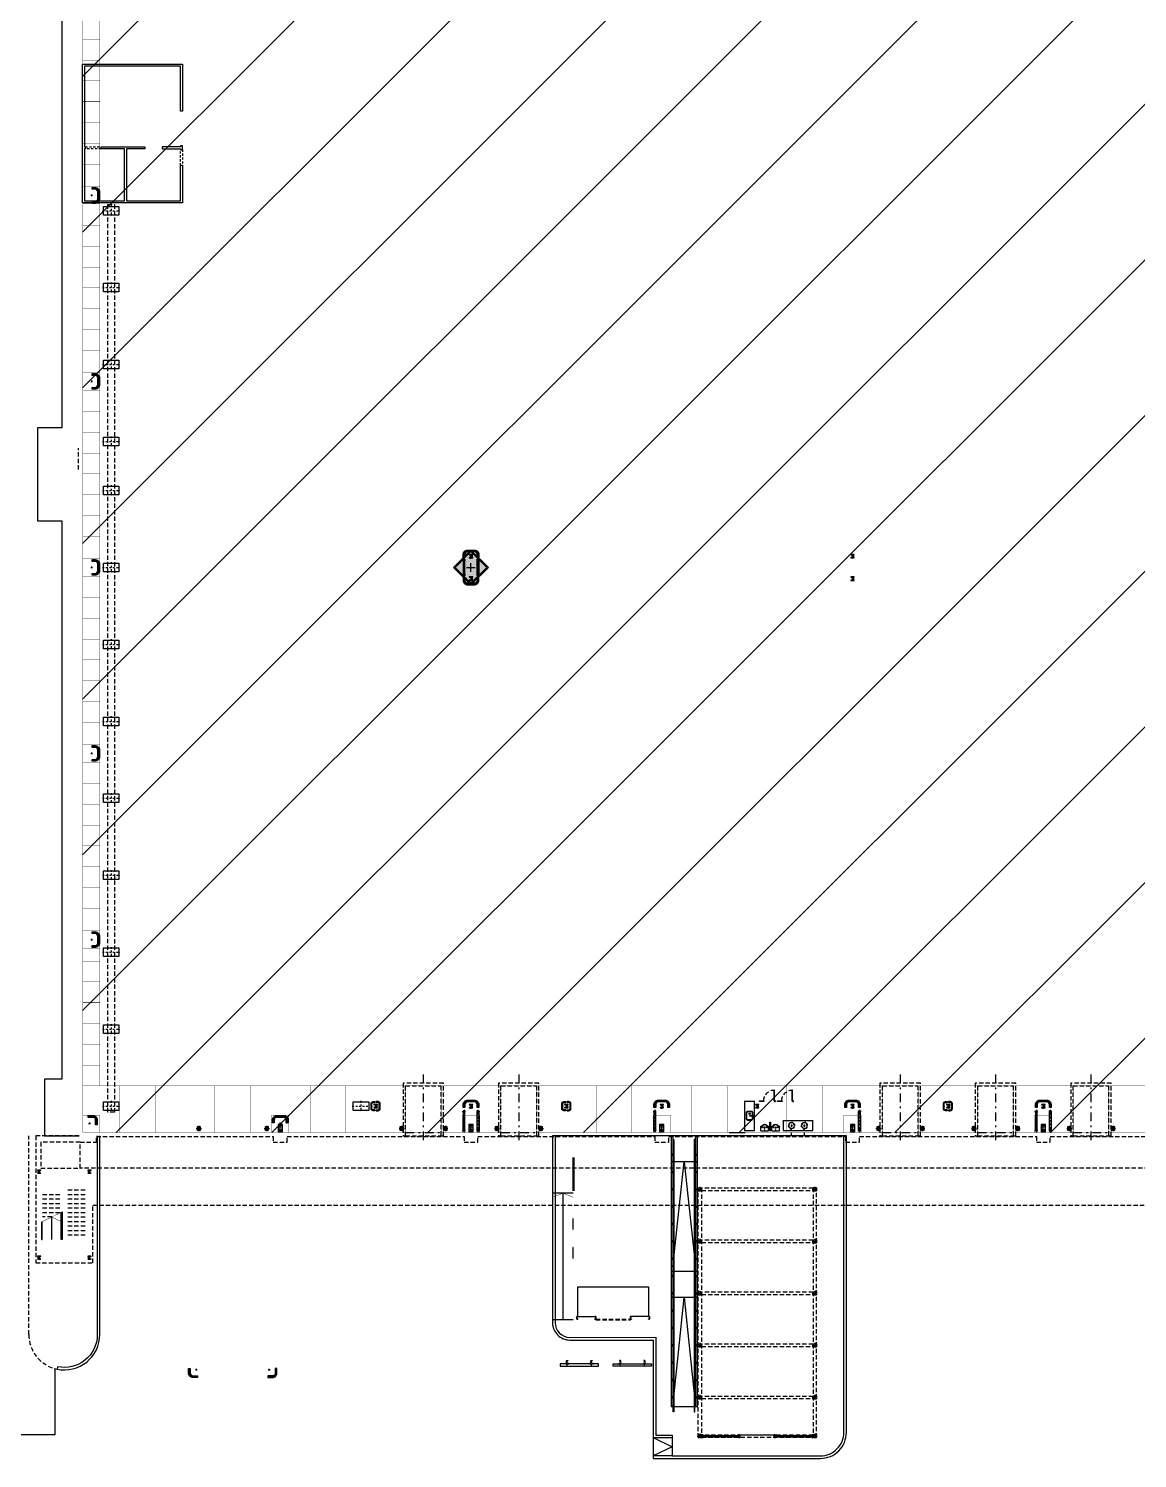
# Model space of a CAD drawing. Header units: millimetres. Extents: x 64 to 660, y 33 to 427.
# Drawn here: x 190 to 253.9, y 263.4 to 345.9 of the extents above; entities that cross this region are included whole.
import ezdxf

# ---------------------------------------------------------------- set-up
doc = ezdxf.new("R2010")
doc.units = ezdxf.units.MM
for name, pattern in [('CONTIN', [0]), ('DASHDOT', [1, 0.5, -0.25, 0, -0.25]), ('HIDDEN', [0.375, 0.25, -0.125])]:
    doc.linetypes.add(name, pattern=pattern)
for name, color, linetype in [('0 ESTRUCTURA', 3, 'Continuous'), ('A-CARP-01', 252, 'Continuous'), ('A-CARP-BARANDA', 7, 'Continuous'), ('A-CARP-DEFENSAS', 37, 'Continuous'), ('A-CARP-SANIT', 252, 'Continuous'), ('A-CHAPA-HT', 252, 'Continuous'), ('A-CHAPA-PROY', 251, 'HIDDEN'), ('A-EQUIP-SANIT', 251, 'Continuous'), ('A-ESCALERA-DET', 252, 'Continuous'), ('A-ESCALERA-PROY-252', 252, 'HIDDEN'), ('A-ESTR-DOCK', 7, 'Continuous'), ('A-ESTR-MET', 7, 'Continuous'), ('A-ESTR-MET-CORREAS', 7, 'Continuous'), ('A-ESTR-MET-PROY-01', 251, 'HIDDEN'), ('A-ESTR-MET-VISTA-01', 251, 'Continuous'), ('A-MURO-TOTAL-03', 7, 'Continuous'), ('A-PAV-JUNTA-CONTRACCION-01', 7, 'Continuous'), ('A-PAV-JUNTA-CONTRACCION-02', 251, 'CONTIN'), ('A-PAV-JUNTA-DILATACION', 251, 'Continuous'), ('A-PAV-JUNTA-EXPANSION', 251, 'Continuous'), ('A-PISO-EXT', 7, 'Continuous'), ('A-PROY-01', 251, 'HIDDEN'), ('A-PROY-02', 252, 'HIDDEN'), ('A-VISTA-01', 251, 'Continuous'), ('Contorno', 7, 'Continuous'), ('G-OBRAS-FUTURAS', 253, 'HIDDEN')]:
    doc.layers.add(name, color=color, linetype=linetype)
doc.layers.add('H-1', color=7, linetype='Continuous', lineweight=18, true_color=0xffffff)

# ---------------------------------------------------------------- blocks, each defined once
blk = doc.blocks.new('*U13')
at = {"true_color": 0xf3e03b}
h = blk.add_hatch(color=53, dxfattribs=at)
h.dxf.hatch_style = 1
edge = h.paths.add_edge_path()
edge.add_line((-0.35, -0.025), (-0.35, -0.2))
edge.add_arc((-0.2, -0.2), 0.15, 180, 270)
edge.add_line((-0.2, -0.35), (0.2, -0.35))
edge.add_arc((0.2, -0.2), 0.15, 270, 360)
edge.add_line((0.35, -0.2), (0.35, -0.025))
edge.add_line((0.35, -0.025), (0.45, -0.025))
edge.add_line((0.45, -0.025), (0.45, -0.2))
edge.add_arc((0.2, -0.2), 0.25, -90, 0, ccw=False)
edge.add_line((0.2, -0.45), (-0.2, -0.45))
edge.add_arc((-0.2, -0.2), 0.25, 180, 270, ccw=False)
edge.add_line((-0.45, -0.2), (-0.45, -0.025))
edge.add_line((-0.45, -0.025), (-0.35, -0.025))
at = {"color": 253, "linetype": 'DASHDOT', "ltscale": 0.2}
for p, q in [((0.05, 0), (-0.05, 0)), ((0, 0.05), (0, -0.05))]:
    blk.add_line(p, q, dxfattribs=at)
blk.add_lwpolyline([(-0.4, 0), (-0.4, -0.2, 0.414214), (-0.2, -0.4), (0.2, -0.4, 0.414214), (0.4, -0.2), (0.4, 0)], format="xyb", dxfattribs=at)
blk.add_lwpolyline([(-0.35, -0.025), (-0.35, -0.2, 0.414214), (-0.2, -0.35), (0.2, -0.35, 0.414214), (0.35, -0.2), (0.35, -0.025), (0.45, -0.025), (0.45, -0.2, -0.414214), (0.2, -0.45), (-0.2, -0.45, -0.414214), (-0.45, -0.2), (-0.45, -0.025)], format="xyb", close=True)
at = {"color": 251, "linetype": 'HIDDEN', "ltscale": 0.1}
for centre in [(-0.4, -0.1), (0, -0.4), (0.4, -0.1)]:
    blk.add_circle(centre, 0.05, dxfattribs=at)
blk = doc.blocks.new('*U47')
at = {"true_color": 0xf3e03b}
h = blk.add_hatch(color=53, dxfattribs=at)
h.dxf.hatch_style = 1
edge = h.paths.add_edge_path()
edge.add_line((0.35, -0.075), (0.35, 0.2))
edge.add_arc((0.2, 0.2), 0.15, 0, 90)
edge.add_line((0.2, 0.35), (-0.075, 0.35))
edge.add_line((-0.075, 0.35), (-0.075, 0.45))
edge.add_line((-0.075, 0.45), (0.2, 0.45))
edge.add_arc((0.2, 0.2), 0.25, 0, 90, ccw=False)
edge.add_line((0.45, 0.2), (0.45, -0.075))
edge.add_line((0.45, -0.075), (0.35, -0.075))
at = {"color": 253, "linetype": 'DASHDOT', "ltscale": 0.2}
for p, q in [((-0.05, 0), (0.05, 0)), ((0, 0.05), (0, -0.05))]:
    blk.add_line(p, q, dxfattribs=at)
blk.add_lwpolyline([(0.4, -0.1), (0.4, 0.2, 0.414214), (0.2, 0.4), (-0.1, 0.4)], format="xyb", dxfattribs=at)
blk.add_lwpolyline([(0.35, -0.075), (0.35, -0.075), (0.35, -0.075), (0.35, 0.2, 0.414214), (0.2, 0.35), (-0.075, 0.35), (-0.075, 0.45), (0.2, 0.45, -0.414214), (0.45, 0.2), (0.45, -0.075), (0.45, -0.075), (0.45, -0.075)], format="xyb", close=True)
at = {"color": 251, "linetype": 'HIDDEN', "ltscale": 0.1}
for centre in [(0, 0.4), (0.4, 0)]:
    blk.add_circle(centre, 0.05, dxfattribs=at)
blk = doc.blocks.new('*U45')
at = {"true_color": 0xf3e03b}
h = blk.add_hatch(color=53, dxfattribs=at)
h.dxf.hatch_style = 1
edge = h.paths.add_edge_path()
edge.add_line((0.35, 0.025), (0.35, 0.2))
edge.add_arc((0.2, 0.2), 0.15, 360, 450)
edge.add_line((0.2, 0.35), (-0.2, 0.35))
edge.add_arc((-0.2, 0.2), 0.15, 90, 180)
edge.add_line((-0.35, 0.2), (-0.35, 0.025))
edge.add_line((-0.35, 0.025), (-0.45, 0.025))
edge.add_line((-0.45, 0.025), (-0.45, 0.2))
edge.add_arc((-0.2, 0.2), 0.25, 90, 180, ccw=False)
edge.add_line((-0.2, 0.45), (0.2, 0.45))
edge.add_arc((0.2, 0.2), 0.25, 0, 90, ccw=False)
edge.add_line((0.45, 0.2), (0.45, 0.025))
edge.add_line((0.45, 0.025), (0.35, 0.025))
at = {"color": 253, "linetype": 'DASHDOT', "ltscale": 0.2}
for p, q in [((-0.05, 0), (0.05, 0)), ((0, -0.05), (0, 0.05))]:
    blk.add_line(p, q, dxfattribs=at)
blk.add_lwpolyline([(0.35, 0.025), (0.35, 0.2, 0.414214), (0.2, 0.35), (-0.2, 0.35, 0.414214), (-0.35, 0.2), (-0.35, 0.025), (-0.45, 0.025), (-0.45, 0.2, -0.414214), (-0.2, 0.45), (0.2, 0.45, -0.414214), (0.45, 0.2), (0.45, 0.025)], format="xyb", close=True)
blk.add_lwpolyline([(0.4, 0), (0.4, 0.2, 0.414214), (0.2, 0.4), (-0.2, 0.4, 0.414214), (-0.4, 0.2), (-0.4, 0)], format="xyb", dxfattribs=at)
at = {"color": 251, "linetype": 'HIDDEN', "ltscale": 0.1}
for centre in [(-0.4, 0.1), (0, 0.4), (0.4, 0.1)]:
    blk.add_circle(centre, 0.05, dxfattribs=at)
blk = doc.blocks.new('DOCK-T1-204x290-01-PL')
at = {"color": 253, "linetype": 'DASHDOT'}
for p, q in [((0, -1.02), (0, 1.02)), ((-3.35, 0), (0.5, 0))]:
    blk.add_line(p, q, dxfattribs=at)
at = {"color": 37, "linetype": 'ByBlock'}
blk.add_line((0.2, -1.02), (0.2, 1.02), dxfattribs=at)
at = {"color": 0, "linetype": 'ByBlock'}
blk.add_lwpolyline([(0.2, 1.17), (-2.85, 1.17), (-2.85, -1.17), (0.2, -1.17), (0.2, -1.02), (-2.7, -1.02), (-2.7, 1.02), (0.2, 1.02)], close=True, dxfattribs=at)
blk = doc.blocks.new('IPB200')
at = {"color": 254, "linetype": 'HIDDEN', "ltscale": 0.2}
for p, q in [((-0.090909, 0), (0.090909, 0)), ((0, -0.090909), (0, 0.090909))]:
    blk.add_line(p, q, dxfattribs=at)
at = {"color": 0}
blk.add_lwpolyline([(0.004091, 0.060909), (0.004091, -0.060909, 0.414214), (0.020455, -0.077273), (0.090909, -0.077273), (0.090909, -0.090909), (-0.090909, -0.090909), (-0.090909, -0.077273), (-0.020455, -0.077273, 0.414214), (-0.004091, -0.060909), (-0.004091, 0.060909, 0.414214), (-0.020455, 0.077273), (-0.090909, 0.077273), (-0.090909, 0.090909), (0.090909, 0.090909), (0.090909, 0.077273), (0.020455, 0.077273, 0.414214)], format="xyb", close=True, dxfattribs=at)
blk = doc.blocks.new('ESCALERA-ESCAPE-01-02A-PL')
at = {"layer": 'A-CARP-BARANDA'}
for points in [[(-2.412857, -0.125), (-4.01, -0.125), (-4.01, -0.175), (-2.437619, -0.175)], [(-3.007143, -1.325), (-4.01, -1.325), (-4.01, -1.275), (-2.982381, -1.275)]]:
    blk.add_lwpolyline(points, dxfattribs=at)
at = {"layer": 'A-ESCALERA-DET', "const_width": 0.025}
for points in [[(-4.01, -0.725), (-3.75, -0.725)], [(-3.019524, -1.35), (-2.400476, -0.1)], [(-2.97, -0.2), (-2.71, -0.725), (-2.97, -1.25)]]:
    blk.add_lwpolyline(points, dxfattribs=at)
at = {"layer": 'A-ESCALERA-DET'}
blk.add_lwpolyline([(-4.01, -0.725), (-2.71, -0.725)], dxfattribs=at)
at = {"layer": 'A-ESCALERA-PROY-252'}
for p, q in [((-3.75, 0.2), (-3.75, 1.25)), ((-3.49, 0.2), (-3.49, 1.25)), ((-3.23, 0.2), (-3.23, 1.25)), ((-2.97, 0.2), (-2.97, 1.25)), ((-2.71, 0.2), (-2.71, 1.25)), ((-2.45, 0.2), (-2.45, 1.25)), ((-2.19, 0.2), (-2.19, 1.25)), ((-1.93, 0.2), (-1.93, 1.25)), ((-1.67, 0.2), (-1.67, 1.25)), ((-1.41, 0.2), (-1.41, 1.25)), ((-1.15, 0.2), (-1.15, 1.25)), ((-2.71, -0.725), (-2.71, -1.25)), ((-2.45, -1.25), (-2.45, -0.2)), ((-2.19, -1.25), (-2.19, -0.2)), ((-1.93, -1.25), (-1.93, -0.2)), ((-1.67, -1.25), (-1.67, -0.2)), ((-1.41, -1.25), (-1.41, -0.2))]:
    blk.add_line(p, q, dxfattribs=at)
at = {"layer": 'A-ESTR-MET', "rotation": 90}
for p in [(-5.06, 1.45), (-0.1, 1.45), (-5.06, -1.45), (-0.1, -1.45)]:
    blk.add_blockref('IPB200', p, dxfattribs=at)
blk = doc.blocks.new('A$C14BE26EF')
at = {"layer": '0 ESTRUCTURA', "color": 2}
for p, q in [((-175, 3.2), (175, 3.2)), ((-175, -3.2), (175, -3.2))]:
    blk.add_line(p, q, dxfattribs=at)
for points in [[(-205.2625, 125), (-205.2625, 125), (-205.2625, -125), (204.7375, -125), (204.7375, 125)], [(-187.7, -100), (-175, -100), (-175, 100), (-187.7, 100)], [(175, -100), (187.7, -100), (187.7, 100), (175, 100)]]:
    blk.add_lwpolyline(points, close=True, dxfattribs=at)
for centre in [(-75, 75), (75, 75), (-75, -75), (75, -75)]:
    blk.add_circle(centre, 16, dxfattribs=at)
blk = doc.blocks.new('MU-Mingitorio02-p')
for p, q in [((-0.225, 0), (0.225, 0)), ((-0.225, 0), (-0.225, -0.231031)), ((0.225, 0), (0.225, -0.231031)), ((-0.205224, -0.231031), (-0.225, -0.231031)), ((0.225, -0.231031), (0.205224, -0.231031))]:
    blk.add_line(p, q)
for centre, radius in [((-0.019313, -0.202847), 0.003249), ((-0.016105, -0.185791), 0.003249), ((0, -0.054976), 0.015), ((-0.007978, -0.21599), 0.003249), ((-0.000769, -0.177665), 0.003249), ((0, -0.19765), 0.003249), ((0.009364, -0.215323), 0.003249), ((0.015146, -0.184589), 0.003249), ((0.019655, -0.201348), 0.003249)]:
    blk.add_circle(centre, radius)
for centre, radius, start, end in [((-0.175256, -0.225977), 0.05, 185.800457, 242.304283), ((-0.159734, -0.243412), 0.047145, 125.639424, 214.697432), ((-0.162373, -0.201435), 0.077718, 242.304283, 263.68067), ((0, -0.555208), 0.397018, 63.881121, 118.133408), ((-0.352191, -0.375769), 0.254007, 16.680246, 44.676447), ((-0.174942, -0.329919), 0.051395, 24.937053, 85.520307), ((-0.014143, -0.25518), 0.125924, 204.925736, 276.448774), ((-0.014547, -0.255704), 0.105457, 206.562443, 277.928608), ((0.014547, -0.255704), 0.105457, 262.071392, 333.437557), ((0.014143, -0.25518), 0.125924, 263.551226, 335.074264), ((0.352191, -0.375769), 0.254007, 135.323553, 163.319754), ((0.174942, -0.329919), 0.051395, 94.479693, 155.062947), ((0.162373, -0.201435), 0.077718, 276.31933, 297.695717), ((0.159734, -0.243412), 0.047145, 325.302568, 71.387137), ((0.175256, -0.225977), 0.05, 297.695717, 354.199543)]:
    blk.add_arc(centre, radius, start, end)
blk = doc.blocks.new('*U74')
at = {"color": 252, "linetype": 'ByBlock'}
for p, q in [((0.063682, 0.033302), (0.048654, 0.033302)), ((0.050427, 0.000885), (0.050427, 0.031498)), ((0.050427, 0.000885), (0.052427, 0.000885)), ((0.052427, 0.000885), (0.052427, 0.02861)), ((0.056168, 0.025787), (0.056168, 0.040816)), ((0.088584, 0.039042), (0.057972, 0.039042)), ((0.088584, 0.037042), (0.060859, 0.037042)), ((0.088584, 0.039042), (0.088584, 0.037042))]:
    blk.add_line(p, q, dxfattribs=at)
for points in [[(0.05, 0), (0, 0), (0, 0.03), (0.05, 0.03)], [(0.07447, 0.636431), (0.08947, 0.636431), (0.08947, 0.03947), (0.05947, 0.03947), (0.05947, 0.651431), (0.07447, 0.651431)]]:
    blk.add_lwpolyline(points, close=True)
blk.add_lwpolyline([(0.659298, 0), (0.92, 0), (0.92, 0.03), (0.674298, 0.03), (0.674298, 0.015), (0.659298, 0.015), (0.659298, 0)])
blk.add_circle((0.056168, 0.033302), 0.006, dxfattribs=at)
at = {"color": 252, "linetype": 'HIDDEN'}
blk.add_arc((0.052504, 0.030026), 0.621793, 359.997601, 87.975574, dxfattribs=at)
blk = doc.blocks.new('DEFENSA-03-PUNTUAL-PL')
blk.add_hatch(color=253).paths.add_polyline_path([(0.1, 0.1), (0.1, -0.1), (-0.1, -0.1), (-0.1, 0.1)])
at = {"true_color": 0xf3e03b}
h = blk.add_hatch(color=53, dxfattribs=at)
h.dxf.hatch_style = 1
edge = h.paths.add_edge_path()
edge.add_arc((0, 0), 0.05, 0, 360)
at = {"linetype": 'HIDDEN', "ltscale": 0.2}
for p, q in [((-0.15, 0), (0.15, 0)), ((0, -0.15), (0, 0.15))]:
    blk.add_line(p, q, dxfattribs=at)
blk.add_lwpolyline([(0.1, 0.1), (0.1, -0.1), (-0.1, -0.1), (-0.1, 0.1)], close=True)
for centre, radius in [((-0.075, 0.075), 0.0104), ((0, 0), 0.05), ((0.075, 0.075), 0.0104), ((-0.075, -0.075), 0.0104), ((0.075, -0.075), 0.0104)]:
    blk.add_circle(centre, radius)
blk = doc.blocks.new('*U41')
at = {"true_color": 0xf3e03b}
h = blk.add_hatch(color=53, dxfattribs=at)
h.dxf.hatch_style = 1
edge = h.paths.add_edge_path()
edge.add_line((-0.075, -0.35), (0.2, -0.35))
edge.add_arc((0.2, -0.2), 0.15, 270, 360)
edge.add_line((0.35, -0.2), (0.35, 0.075))
edge.add_line((0.35, 0.075), (0.45, 0.075))
edge.add_line((0.45, 0.075), (0.45, -0.2))
edge.add_arc((0.2, -0.2), 0.25, -90, 0, ccw=False)
edge.add_line((0.2, -0.45), (-0.075, -0.45))
edge.add_line((-0.075, -0.45), (-0.075, -0.35))
at = {"color": 253, "linetype": 'DASHDOT', "ltscale": 0.2}
for p, q in [((0.05, 0), (-0.05, 0)), ((0, 0.05), (0, -0.05))]:
    blk.add_line(p, q, dxfattribs=at)
blk.add_lwpolyline([(-0.1, -0.4), (0.2, -0.4, 0.414214), (0.4, -0.2), (0.4, 0.1)], format="xyb", dxfattribs=at)
blk.add_lwpolyline([(-0.075, -0.35), (-0.075, -0.35), (-0.075, -0.35), (0.2, -0.35, 0.414214), (0.35, -0.2), (0.35, 0.075), (0.45, 0.075), (0.45, -0.2, -0.414214), (0.2, -0.45), (-0.075, -0.45), (-0.075, -0.45), (-0.075, -0.45)], format="xyb", close=True)
at = {"color": 251, "linetype": 'HIDDEN', "ltscale": 0.1}
for centre in [(0.4, 0), (0, -0.4)]:
    blk.add_circle(centre, 0.05, dxfattribs=at)
blk = doc.blocks.new('A-HE-01')
at = {"true_color": 0xfaca30}
h = blk.add_hatch(color=40, dxfattribs=at)
h.dxf.hatch_style = 1
edge = h.paths.add_edge_path()
edge.add_line((72.0625, 222.585), (72.0625, 222.535))
edge.add_line((72.0625, 222.535), (71.9625, 222.535))
edge.add_arc((71.9625, 222.66), 0.125, 180, 270, ccw=False)
edge.add_line((71.8375, 222.66), (71.8375, 222.94))
edge.add_arc((71.9625, 222.94), 0.125, 90, 180, ccw=False)
edge.add_line((71.9625, 223.065), (72.0625, 223.065))
edge.add_line((72.0625, 223.065), (72.0625, 223.015))
edge.add_line((72.0625, 223.015), (71.9625, 223.015))
edge.add_arc((71.9625, 222.94), 0.075, 90, 180)
edge.add_line((71.8875, 222.94), (71.8875, 222.66))
edge.add_arc((71.9625, 222.66), 0.075, 180, 270)
edge.add_line((71.9625, 222.585), (72.0625, 222.585))
for points in [[(72.0625, 222.535), (71.9625, 222.535, -0.414214), (71.8375, 222.66), (71.8375, 222.94, -0.414214), (71.9625, 223.065), (72.0625, 223.065)], [(72.0625, 222.585), (71.9625, 222.585, -0.414214), (71.8875, 222.66), (71.8875, 222.94, -0.414214), (71.9625, 223.015), (72.0625, 223.015)]]:
    blk.add_lwpolyline(points, format="xyb")
for points in [[(72.0625, 223.065), (72.0625, 223.015)], [(72.0625, 222.585), (72.0625, 222.535)]]:
    blk.add_lwpolyline(points)
at = {"layer": 'A-PROY-01', "color": 253, "ltscale": 0.1}
for centre in [(71.8625, 222.8), (72.019447, 223.04), (72.019447, 222.56)]:
    blk.add_circle(centre, 0.025, dxfattribs=at)
blk = doc.blocks.new('*U78')
at = {"true_color": 0xf3e03b}
h = blk.add_hatch(color=53, dxfattribs=at)
h.dxf.hatch_style = 1
edge = h.paths.add_edge_path()
edge.add_line((-1.1, -0.05), (0, -0.05))
edge.add_arc((0, 0), 0.05, 270, 450)
edge.add_line((0, 0.05), (-1.1, 0.05))
edge.add_arc((-1.1, 0), 0.05, 90, 270)
at = {"color": 253, "linetype": 'DASHDOT', "ltscale": 0.2}
for p, q in [((-1.2, 0), (0.1, 0)), ((-1.1, -0.1), (-1.1, 0.1)), ((0, -0.1), (0, 0.1))]:
    blk.add_line(p, q, dxfattribs=at)
blk.add_lwpolyline([(-1.1, -0.05), (0, -0.05, 1), (0, 0.05), (-1.1, 0.05, 1), (-1.1, -0.05)], format="xyb")
at = {"color": 251, "linetype": 'HIDDEN', "ltscale": 0.1}
for centre in [(-1.1, 0), (0, 0)]:
    blk.add_circle(centre, 0.05, dxfattribs=at)
blk = doc.blocks.new('*U79')
at = {"true_color": 0xf3e03b}
h = blk.add_hatch(color=53, dxfattribs=at)
h.dxf.hatch_style = 1
edge = h.paths.add_edge_path()
edge.add_line((-0.867313, -0.05), (0, -0.05))
edge.add_arc((0, 0), 0.05, 270, 450)
edge.add_line((0, 0.05), (-0.867313, 0.05))
edge.add_arc((-0.867313, 0), 0.05, 90, 270)
at = {"color": 253, "linetype": 'DASHDOT', "ltscale": 0.2}
for p, q in [((-0.967313, 0), (0.1, 0)), ((-0.867313, -0.1), (-0.867313, 0.1)), ((0, -0.1), (0, 0.1))]:
    blk.add_line(p, q, dxfattribs=at)
blk.add_lwpolyline([(-0.867313, -0.05), (0, -0.05, 1), (0, 0.05), (-0.867313, 0.05, 1), (-0.867313, -0.05)], format="xyb")
at = {"color": 251, "linetype": 'HIDDEN', "ltscale": 0.1}
for centre in [(-0.867313, 0), (0, 0)]:
    blk.add_circle(centre, 0.05, dxfattribs=at)
blk = doc.blocks.new('EQ-BACHA SEMI ESFERICA FERRUM-PL')
at = {"color": 252, "ltscale": 0.5}
for p, q in [((-0.05, 0), (0.05, 0)), ((0, -0.05), (0, 0.05))]:
    blk.add_line(p, q, dxfattribs=at)
at = {"color": 252, "linetype": 'HIDDEN', "ltscale": 0.25}
blk.add_circle((0, 0), 0.188, dxfattribs=at)
for radius in [0.165, 0.025, 0.02]:
    blk.add_circle((0, 0), radius)
blk = doc.blocks.new('EQ-SANIT-GRIF-Swing-PL')
for p, q in [((-0.005, 0.0025), (-0.005, 0.082454)), ((0.0025, 0), (-0.0025, 0)), ((0, 0.087454), (0, 0.087454)), ((0.005, 0.082454), (0.005, 0.0025))]:
    blk.add_line(p, q)
blk.add_lwpolyline([(-0.01, 0), (-0.01, 0.166791, -0.414214), (-0.0025, 0.174291), (0.0025, 0.174291, -0.414214), (0.01, 0.166791), (0.01, 0)], format="xyb")
for centre, radius, start, end in [((0, 0), 0.022, 117.035692, 62.964308), ((0, 0), 0.02, 120, 60), ((0, 0), 0.017529, 124.784954, 55.215046), ((0, 0), 0.01, 180, 360), ((0, 0.082454), 0.005, 90, 180), ((-0.0025, 0.0025), 0.0025, 180, 270), ((0, 0.082454), 0.005, 360, 90), ((0.0025, 0.0025), 0.0025, 270, 360)]:
    blk.add_arc(centre, radius, start, end)
blk = doc.blocks.new('SANIT-PILETA-034x044x020h-01-PL')
for points in [[(-0.245, 0.12), (-0.245, -0.12, 0.414214), (-0.17, -0.195), (0.17, -0.195, 0.414214), (0.245, -0.12), (0.245, 0.12, 0.414214), (0.17, 0.195), (-0.17, 0.195, 0.414214)], [(-0.22, 0.12), (-0.22, -0.12, 0.414214), (-0.17, -0.17), (0.17, -0.17, 0.414214), (0.22, -0.12), (0.22, 0.12, 0.414214), (0.17, 0.17), (-0.17, 0.17, 0.414214)]]:
    blk.add_lwpolyline(points, format="xyb", close=True)
at = {"color": 251}
for radius in [0.0375, 0.0225]:
    blk.add_circle((-0.12, 0), radius, dxfattribs=at)
blk = doc.blocks.new('COL-050x090-PUENTE-GRUA-01-PL')
at = {"color": 253, "linetype": 'DASHDOT', "ltscale": 0.2}
for p, q in [((-0.5, 0), (0.5, 0)), ((0, 0.3), (0, -0.3))]:
    blk.add_line(p, q, dxfattribs=at)
blk.add_lwpolyline([(-0.45, 0.25), (0.45, 0.25), (0.45, -0.25), (-0.45, -0.25)], close=True)
blk = doc.blocks.new('PERFIL-C200-D-01-PL')
at = {"color": 252, "linetype": 'HIDDEN'}
for p, q in [((-0.15, 0), (0.15, 0)), ((0, 0.15), (0, -0.15))]:
    blk.add_line(p, q, dxfattribs=at)
for points in [[(0.0975, 0.0064), (0.0975, 0.0736, 0.414214), (0.0936, 0.0775), (-0.0936, 0.0775, 0.414214), (-0.0975, 0.0736), (-0.0975, 0.0064, 0.414214), (-0.0936, 0.0025), (-0.065, 0.0025), (-0.065, 0), (-0.0936, 0, -0.414214), (-0.1, 0.0064), (-0.1, 0.0736, -0.414214), (-0.0936, 0.08), (0.0936, 0.08, -0.414214), (0.1, 0.0736), (0.1, 0.0064, -0.414214), (0.0936, 0), (0.065, 0), (0.065, 0.0025), (0.0936, 0.0025, 0.414214)], [(0.0975, -0.0064), (0.0975, -0.0736, -0.414214), (0.0936, -0.0775), (-0.0936, -0.0775, -0.414214), (-0.0975, -0.0736), (-0.0975, -0.0064, -0.414214), (-0.0936, -0.0025), (-0.065, -0.0025), (-0.065, 0), (-0.0936, 0, 0.414214), (-0.1, -0.0064), (-0.1, -0.0736, 0.414214), (-0.0936, -0.08), (0.0936, -0.08, 0.414214), (0.1, -0.0736), (0.1, -0.0064, 0.414214), (0.0936, 0), (0.065, 0), (0.065, -0.0025), (0.0936, -0.0025, -0.414214)]]:
    blk.add_lwpolyline(points, format="xyb", close=True)
blk = doc.blocks.new('B-PARANTE-02-PL')
at = {"color": 251, "linetype": 'HIDDEN', "ltscale": 0.01}
for p, q in [((0.1375, 0), (-0.05, 0)), ((0, 0.05), (0, -0.05))]:
    blk.add_line(p, q, dxfattribs=at)
at = {"color": 37}
blk.add_line((0.056841, 0.0025), (0.056841, -0.0025), dxfattribs=at)
at = {"ltscale": 0.01}
blk.add_lwpolyline([(-0.0225, 0, 1), (0.0225, 0, 1)], format="xyb", close=True, dxfattribs=at)
at = {"color": 37}
blk.add_lwpolyline([(0.0725, -0.0025), (0.056841, -0.0025), (0.0225, -0.0025), (0.0225, 0.0025), (0.056841, 0.0025), (0.0725, 0.0025)], close=True, dxfattribs=at)
at = {"color": 252}
for centre in [(-0.03, 0), (0, 0.03), (0, -0.03)]:
    blk.add_circle(centre, 0.004, dxfattribs=at)
for centre, radius, start, end in [((0, 0), 0.0375, 3.822554, 356.177446), ((0.03, 0), 0.004, 38.682187, 141.317813), ((0.03, 0), 0.004, 218.682187, 321.317813)]:
    blk.add_arc(centre, radius, start, end, dxfattribs=at)
blk = doc.blocks.new('RAMPA S3')
at = {"layer": 'A-CARP-01'}
for p, q in [((78.305, 188.5), (78.26, 188.5)), ((79.47, 188.5), (79.515, 188.5)), ((78.26, 182.191), (78.305, 182.191)), ((79.47, 182.191), (79.515, 182.191)), ((78.26, 180.691), (78.305, 180.691)), ((79.47, 180.691), (79.515, 180.691)), ((78.305, 174.382252), (78.26, 174.382257)), ((79.47, 174.382252), (79.515, 174.382257))]:
    blk.add_line(p, q, dxfattribs=at)
for points in [[(78.305, 174.104904, -1), (78.26, 174.104904), (78.26, 189.767541, -1.00067), (78.305, 189.767541)], [(79.47, 189.773734), (79.47, 174.104904, 1), (79.515, 174.104904), (79.515, 189.773734, 1)]]:
    blk.add_lwpolyline(points, format="xyb", close=True, dxfattribs=at)
at = {"layer": 'A-PISO-EXT', "color": 251}
for p, q in [((78.1375, 190), (78.1375, 174.382252)), ((78.2375, 190), (78.2375, 174.382252)), ((79.5375, 190), (79.5375, 174.382252)), ((79.6375, 190), (79.6375, 174.382252)), ((78.26, 188.5), (78.1375, 188.5)), ((78.2375, 182.459998), (78.8875, 188.5)), ((79.6375, 188.5), (78.305, 188.5)), ((78.8875, 188.5), (79.5375, 182.459998)), ((79.515, 188.5), (79.6375, 188.5)), ((79.6375, 182.191), (78.1375, 182.191)), ((79.6375, 180.691), (78.1375, 180.691)), ((78.2375, 174.382252), (78.8875, 180.690695)), ((78.8875, 180.690695), (79.5375, 174.382252)), ((79.6375, 174.382252), (78.1375, 174.382252)), ((78.2375, 174.382252), (78.1375, 174.382252)), ((79.6375, 174.382252), (78.1375, 174.382252)), ((79.6375, 174.382252), (79.5375, 174.382252))]:
    blk.add_line(p, q, dxfattribs=at)
at = {"layer": 'A-CARP-01'}
for p in [(78.1875, 188.92), (78.1875, 187.92), (78.1875, 186.92), (78.1875, 185.92), (78.1875, 184.92), (78.1875, 183.92), (78.1875, 182.92), (78.1875, 181.92), (78.1875, 180.92), (78.1875, 179.92), (78.1875, 178.92), (78.1875, 177.92), (78.1875, 176.92), (78.1875, 175.92), (78.1875, 174.919995)]:
    blk.add_blockref('B-PARANTE-02-PL', p, dxfattribs=at)
at = {"layer": 'A-CARP-01', "xscale": -1}
for p in [(79.5875, 188.92), (79.5875, 187.92), (79.5875, 186.92), (79.5875, 185.92), (79.5875, 184.92), (79.5875, 183.92), (79.5875, 182.92), (79.5875, 181.92), (79.5875, 180.92), (79.5875, 179.92), (79.5875, 178.92), (79.5875, 177.92), (79.5875, 176.92), (79.5875, 175.92), (79.5875, 174.919995)]:
    blk.add_blockref('B-PARANTE-02-PL', p, dxfattribs=at)
blk = doc.blocks.new('B-DEFENSA-POSTE-01-PL')
at = {"color": 253, "linetype": 'HIDDEN', "ltscale": 0.3}
blk.add_line((-0.1, 0), (0.284681, 0), dxfattribs=at)
at = {"color": 0}
blk.add_lwpolyline([(0.01, -0.088746), (0, -0.088746), (0, 0.088746), (0.01, 0.088746)], close=True, dxfattribs=at)
blk.add_lwpolyline([(0.027609, -0.027007, -0.414214), (0.02174, -0.021137), (0.02174, 0.038746), (0.01, 0.038746), (0.01, -0.021137, 0.414214), (0.027609, -0.038746), (0.167391, -0.038746, 0.414214), (0.185, -0.021137), (0.185, 0.038746), (0.17326, 0.038746), (0.17326, -0.021137, -0.414214), (0.167391, -0.027007)], format="xyb", close=True, dxfattribs=at)

msp = doc.modelspace()

# ---------------------------------------------------------------- hatches: boundary and pattern name
h = msp.add_hatch(color=250)
h.dxf.hatch_style = 1
h.paths.add_polyline_path([(214.513, 314.801), (215.513, 313.801), (216.513, 314.801), (215.513, 315.801)])
h.paths.add_polyline_path([(214.598, 314.801), (215.513, 313.886), (216.428, 314.801), (215.513, 315.716)], flags=16)
h = msp.add_hatch(color=253)
h.dxf.hatch_style = 1
h.paths.add_polyline_path([(214.598, 314.801), (215.513, 313.886), (216.428, 314.801), (215.513, 315.716)])
at = {"layer": 'H-1'}
h = msp.add_hatch(dxfattribs=at)
h.set_pattern_fill('ANSI31', color=253, scale=2)
h.set_pattern_definition([(45, (-4639.8004, -1418.538), (-4.490128, 4.490128), [])])
h.paths.add_polyline_path([(248.025, 411.801), (193.113, 411.801), (193.113, 282.207), (248.025, 282.207)])
h.paths.add_polyline_path([(313.397, 411.801), (248.025, 411.801), (248.025, 282.207), (313.397, 282.207)])
h.paths.add_polyline_path([(391.92, 411.801), (313.397, 411.801), (313.397, 282.207), (391.92, 282.207)])

# ---------------------------------------------------------------- linework, layer by layer
at = {"color": 253}
for p, q in [((215.263, 314.801), (215.763, 314.801)), ((215.513, 314.551), (215.513, 315.051))]:
    msp.add_line(p, q, dxfattribs=at)
at = {"color": 0, "const_width": 0.01}
msp.add_lwpolyline([(214.506, 314.801), (215.513, 313.794), (216.52, 314.801), (215.513, 315.808)], close=True, dxfattribs=at)
for points in [[(214.513, 314.801), (215.513, 313.801), (216.513, 314.801), (215.513, 315.801)], [(214.598, 314.801), (215.513, 313.886), (216.428, 314.801), (215.513, 315.716)]]:
    msp.add_lwpolyline(points, close=True)
at = {"layer": 'A-CARP-DEFENSAS'}
for points in [[(222.862, 268.725), (222.862, 268.857), (220.662, 268.857), (220.662, 268.725)], [(223.712, 268.725), (223.712, 268.857), (225.912, 268.857), (225.912, 268.725)]]:
    msp.add_lwpolyline(points, close=True, dxfattribs=at)
at = {"layer": 'A-CARP-SANIT'}
msp.add_lwpolyline([(232.778, 282.791), (232.778, 282.301), (232.748, 282.301), (232.748, 282.791)], close=True, dxfattribs=at)
at = {"layer": 'A-CHAPA-HT'}
for p, q in [((228.816, 264.726), (231.021, 264.726)), ((228.816, 264.636), (231.021, 264.636)), ((233.003, 264.726), (235.236, 264.726)), ((233.003, 264.636), (235.236, 264.636))]:
    msp.add_line(p, q, dxfattribs=at)
at = {"layer": 'A-CHAPA-PROY'}
msp.add_line((192.883, 320.441, 0.001), (192.883, 321.681, 0.001), dxfattribs=at)
at = {"layer": 'A-EQUIP-SANIT'}
for p, q in [((231.278, 284.031), (231.278, 282.301)), ((231.278, 284.011), (231.856, 284.011)), ((231.856, 282.317), (231.856, 284.011)), ((231.278, 282.317), (231.856, 282.317)), ((233.498, 282.901), (235.238, 282.901))]:
    msp.add_line(p, q, dxfattribs=at)
at = {"layer": 'A-EQUIP-SANIT', "color": 253, "linetype": 'HIDDEN', "ltscale": 0.5}
for p, q in [((233.998, 282.069), (233.998, 282.573)), ((234.738, 282.069), (234.738, 282.573))]:
    msp.add_line(p, q, dxfattribs=at)
at = {"layer": 'A-EQUIP-SANIT'}
msp.add_lwpolyline([(233.518, 282.901), (233.518, 282.321), (235.218, 282.321), (235.218, 282.901)], dxfattribs=at)
at = {"layer": 'A-ESCALERA-DET'}
msp.add_line((220.817, 278.701), (220.817, 271.401), dxfattribs=at)
at = {"layer": 'A-ESCALERA-DET', "const_width": 0.025}
for points in [[(220.213, 278.463), (220.817, 278.701), (221.413, 278.466)], [(220.817, 271.401), (220.817, 272.521)]]:
    msp.add_lwpolyline(points, dxfattribs=at)
at = {"layer": 'A-ESTR-MET-CORREAS', "color": 252}
for p, q in [((221.577, 271.551), (221.64, 271.551)), ((221.577, 271.471), (221.64, 271.471)), ((222.75, 271.551), (222.687, 271.551)), ((222.75, 271.471), (222.687, 271.471)), ((224.677, 271.551), (224.74, 271.551)), ((224.677, 271.471), (224.74, 271.471)), ((225.85, 271.551), (225.787, 271.551)), ((225.85, 271.471), (225.787, 271.471))]:
    msp.add_line(p, q, dxfattribs=at)
at = {"layer": 'A-ESTR-MET-CORREAS'}
for points in [[(221.613, 271.591), (222.713, 271.591), (222.713, 271.431)], [(225.813, 271.591), (224.713, 271.591), (224.713, 271.431)]]:
    msp.add_lwpolyline(points, dxfattribs=at)
for points in [[(221.67, 271.446), (221.673, 271.446), (221.673, 271.437, -0.414214), (221.667, 271.431), (221.62, 271.431, -0.414214), (221.613, 271.437), (221.613, 271.585, -0.414214), (221.62, 271.591), (221.667, 271.591, -0.414214), (221.673, 271.585), (221.673, 271.576), (221.67, 271.576), (221.67, 271.585, 0.414214), (221.667, 271.588), (221.62, 271.588, 0.414214), (221.616, 271.585), (221.616, 271.437, 0.414214), (221.62, 271.434), (221.667, 271.434, 0.414214), (221.67, 271.437)], [(222.656, 271.446), (222.653, 271.446), (222.653, 271.437, 0.414214), (222.66, 271.431), (222.707, 271.431, 0.414214), (222.713, 271.437), (222.713, 271.585, 0.414214), (222.707, 271.591), (222.66, 271.591, 0.414214), (222.653, 271.585), (222.653, 271.576), (222.656, 271.576), (222.656, 271.585, -0.414214), (222.66, 271.588), (222.707, 271.588, -0.414214), (222.71, 271.585), (222.71, 271.437, -0.414214), (222.707, 271.434), (222.66, 271.434, -0.414214), (222.656, 271.437)], [(224.77, 271.446), (224.773, 271.446), (224.773, 271.437, -0.414214), (224.767, 271.431), (224.72, 271.431, -0.414214), (224.713, 271.437), (224.713, 271.585, -0.414214), (224.72, 271.591), (224.767, 271.591, -0.414214), (224.773, 271.585), (224.773, 271.576), (224.77, 271.576), (224.77, 271.585, 0.414214), (224.767, 271.588), (224.72, 271.588, 0.414214), (224.716, 271.585), (224.716, 271.437, 0.414214), (224.72, 271.434), (224.767, 271.434, 0.414214), (224.77, 271.437)], [(225.756, 271.446), (225.753, 271.446), (225.753, 271.437, 0.414214), (225.76, 271.431), (225.807, 271.431, 0.414214), (225.813, 271.437), (225.813, 271.585, 0.414214), (225.807, 271.591), (225.76, 271.591, 0.414214), (225.753, 271.585), (225.753, 271.576), (225.756, 271.576), (225.756, 271.585, -0.414214), (225.76, 271.588), (225.807, 271.588, -0.414214), (225.81, 271.585), (225.81, 271.437, -0.414214), (225.807, 271.434), (225.76, 271.434, -0.414214), (225.756, 271.437)], [(228.887, 264.604), (228.82, 264.604, -0.414214), (228.816, 264.607), (228.816, 264.755, -0.414214), (228.82, 264.759), (228.887, 264.759, -0.414214), (228.891, 264.755), (228.891, 264.726), (228.893, 264.726), (228.893, 264.755, 0.414214), (228.887, 264.761), (228.82, 264.761, 0.414214), (228.813, 264.755), (228.813, 264.607, 0.414214), (228.82, 264.601), (228.887, 264.601, 0.414214), (228.893, 264.607), (228.893, 264.636), (228.891, 264.636), (228.891, 264.607, -0.414214)], [(230.947, 264.604), (231.014, 264.604, 0.414214), (231.018, 264.607), (231.018, 264.755, 0.414214), (231.014, 264.759), (230.947, 264.759, 0.414214), (230.943, 264.755), (230.943, 264.726), (230.941, 264.726), (230.941, 264.755, -0.414214), (230.947, 264.761), (231.014, 264.761, -0.414214), (231.021, 264.755), (231.021, 264.607, -0.414214), (231.014, 264.601), (230.947, 264.601, -0.414214), (230.941, 264.607), (230.941, 264.636), (230.943, 264.636), (230.943, 264.607, 0.414214)], [(233.074, 264.604), (233.007, 264.604, -0.414214), (233.003, 264.607), (233.003, 264.755, -0.414214), (233.007, 264.759), (233.074, 264.759, -0.414214), (233.078, 264.755), (233.078, 264.726), (233.081, 264.726), (233.081, 264.755, 0.414214), (233.074, 264.761), (233.007, 264.761, 0.414214), (233.001, 264.755), (233.001, 264.607, 0.414214), (233.007, 264.601), (233.074, 264.601, 0.414214), (233.081, 264.607), (233.081, 264.636), (233.078, 264.636), (233.078, 264.607, -0.414214)], [(235.165, 264.604), (235.232, 264.604, 0.414214), (235.236, 264.607), (235.236, 264.755, 0.414214), (235.232, 264.759), (235.165, 264.759, 0.414214), (235.161, 264.755), (235.161, 264.726), (235.158, 264.726), (235.158, 264.755, -0.414214), (235.165, 264.761), (235.232, 264.761, -0.414214), (235.238, 264.755), (235.238, 264.607, -0.414214), (235.232, 264.601), (235.165, 264.601, -0.414214), (235.158, 264.607), (235.158, 264.636), (235.161, 264.636), (235.161, 264.607, 0.414214)]]:
    msp.add_lwpolyline(points, format="xyb", close=True, dxfattribs=at)
at = {"layer": 'A-ESTR-MET-PROY-01'}
for p, q in [((222.713, 271.431), (224.713, 271.431)), ((222.713, 271.401), (224.713, 271.401)), ((231.061, 264.761), (232.961, 264.761))]:
    msp.add_line(p, q, dxfattribs=at)
for points in [[(194.563, 335.731), (194.963, 335.731), (194.963, 283.371), (194.563, 283.371)], [(228.613, 279.001), (228.813, 279.001), (228.813, 264.601), (228.613, 264.601)], [(228.613, 279.001), (235.438, 279.001), (235.438, 278.841), (228.613, 278.841)], [(235.438, 279.001), (235.238, 279.001), (235.238, 264.601), (235.438, 264.601)], [(228.613, 276.001), (235.438, 276.001), (235.438, 275.841), (228.613, 275.841)], [(228.613, 273.001), (235.438, 273.001), (235.438, 272.841), (228.613, 272.841)], [(228.613, 270.001), (235.438, 270.001), (235.438, 269.841), (228.613, 269.841)], [(228.613, 267.001), (235.438, 267.001), (235.438, 266.841), (228.613, 266.841)], [(228.613, 264.761), (235.438, 264.761), (235.438, 264.601), (228.613, 264.601)]]:
    msp.add_lwpolyline(points, close=True, dxfattribs=at)
at = {"layer": 'A-ESTR-MET-VISTA-01'}
msp.add_lwpolyline([(221.673, 271.591), (221.673, 273.301), (225.753, 273.301), (225.753, 271.591)], dxfattribs=at)
at = {"layer": 'A-MURO-TOTAL-03'}
msp.add_line((230.408, 282.201), (231.326, 282.201), dxfattribs=at)
for points in [[(198.873, 338.001), (198.873, 335.831), (193.113, 335.831), (193.113, 343.831), (198.873, 343.831), (198.873, 341.121), (198.753, 341.121), (198.753, 343.711), (193.233, 343.711), (193.233, 339.071), (193.283, 339.071), (193.283, 338.951), (193.233, 338.951), (193.233, 335.951), (195.533, 335.951), (195.533, 338.951), (194.183, 338.951), (194.183, 339.071), (196.703, 339.071), (196.703, 338.951), (195.653, 338.951), (195.653, 335.951), (198.753, 335.951), (198.753, 338.001)], [(197.703, 338.951), (198.753, 338.951), (198.753, 338.901), (198.873, 338.901), (198.873, 339.121), (198.753, 339.121), (198.753, 339.071), (197.703, 339.071)]]:
    msp.add_lwpolyline(points, close=True, dxfattribs=at)
at = {"layer": 'A-PAV-JUNTA-CONTRACCION-01', "const_width": 0.02}
for points in [[(195.233, 282.201), (195.233, 284.891)], [(197.293, 282.201), (197.293, 284.891)], [(200.733, 282.201), (200.733, 284.891)], [(202.793, 282.201), (202.793, 284.891)], [(206.233, 282.201), (206.233, 284.891)], [(208.293, 282.201), (208.293, 284.891)], [(211.733, 282.201), (211.733, 284.891)], [(213.793, 282.201), (213.793, 284.891)], [(217.233, 282.201), (217.233, 284.891)], [(219.293, 282.201), (219.293, 284.891)], [(222.733, 282.201), (222.733, 284.891)], [(224.793, 282.201), (224.793, 284.891)], [(228.233, 282.201), (228.233, 284.891)], [(230.293, 282.201), (230.293, 284.891)], [(233.733, 282.201), (233.733, 284.891)], [(235.793, 282.201), (235.793, 284.891)], [(239.233, 282.201), (239.233, 284.891)], [(241.293, 282.201), (241.293, 284.891)], [(244.733, 282.201), (244.733, 284.891)], [(246.793, 282.201), (246.793, 284.891)], [(250.233, 282.201), (250.233, 284.891)], [(252.293, 282.201), (252.293, 284.891)]]:
    msp.add_lwpolyline(points, dxfattribs=at)
at = {"layer": 'A-PAV-JUNTA-CONTRACCION-02', "const_width": 0.02}
for points in [[(194.113, 345.271), (193.123, 345.271)], [(194.113, 344.071), (193.123, 344.071)], [(194.113, 342.871), (193.123, 342.871)], [(194.113, 341.671), (193.123, 341.671)], [(194.113, 340.471), (193.123, 340.471)], [(194.113, 339.271), (193.123, 339.271)], [(194.113, 338.071), (193.123, 338.071)], [(193.123, 334.531), (194.113, 334.531)], [(193.123, 333.331), (194.113, 333.331)], [(193.123, 332.131), (194.113, 332.131)], [(193.123, 330.931), (194.113, 330.931)], [(193.123, 329.731), (194.113, 329.731)], [(193.123, 328.531), (194.113, 328.531)], [(193.123, 327.331), (194.113, 327.331)], [(193.123, 323.801), (194.113, 323.801)], [(193.123, 322.601), (194.113, 322.601)], [(193.123, 321.401), (194.113, 321.401)], [(193.123, 320.201), (194.113, 320.201)], [(193.123, 319.001), (194.113, 319.001)], [(193.123, 317.801), (194.113, 317.801)], [(193.123, 316.601), (194.113, 316.601)], [(193.123, 313.071), (194.113, 313.071)], [(193.123, 311.871), (194.113, 311.871)], [(193.123, 310.671), (194.113, 310.671)], [(193.123, 309.471), (194.113, 309.471)], [(193.123, 308.271), (194.113, 308.271)], [(193.123, 307.071), (194.113, 307.071)], [(193.123, 305.871), (194.113, 305.871)], [(193.123, 302.331), (194.113, 302.331)], [(193.123, 301.131), (194.113, 301.131)], [(193.123, 299.931), (194.113, 299.931)], [(193.123, 298.731), (194.113, 298.731)], [(193.123, 297.531), (194.113, 297.531)], [(193.123, 296.331), (194.113, 296.331)], [(193.123, 295.131), (194.113, 295.131)], [(193.123, 292.092), (194.113, 292.092)], [(193.123, 290.892), (194.113, 290.892)], [(193.123, 289.692), (194.113, 289.692)], [(193.123, 288.492), (194.113, 288.492)], [(193.123, 287.292), (194.113, 287.292)], [(193.123, 286.092), (194.113, 286.092)]]:
    msp.add_lwpolyline(points, dxfattribs=at)
at = {"layer": 'A-PAV-JUNTA-DILATACION', "const_width": 0.02}
for points in [[(390.938, 284.891), (194.113, 284.891), (194.113, 410.801)], [(194.113, 284.892), (193.123, 284.892)]]:
    msp.add_lwpolyline(points, dxfattribs=at)
at = {"layer": 'A-PAV-JUNTA-EXPANSION', "const_width": 0.02}
for points in [[(193.123, 282.211), (391.903, 282.211), (391.903, 411.791), (193.123, 411.791)], [(193.123, 335.771), (194.113, 335.771), (194.113, 336.771), (193.123, 336.771)], [(193.123, 325.031), (194.113, 325.031), (194.113, 326.031), (193.123, 326.031)], [(193.123, 314.301), (194.113, 314.301), (194.113, 315.301), (193.123, 315.301)], [(193.123, 303.571), (194.113, 303.571), (194.113, 304.571), (193.123, 304.571)], [(193.123, 292.831), (194.113, 292.831), (194.113, 293.831), (193.123, 293.831)], [(193.123, 282.211), (194.113, 282.211), (194.113, 283.201), (193.123, 283.201)], [(205.013, 283.201), (204.013, 283.201), (204.013, 282.211), (205.013, 282.211)], [(216.013, 283.201), (215.013, 283.201), (215.013, 282.211), (216.013, 282.211)], [(227.013, 283.201), (226.013, 283.201), (226.013, 282.211), (227.013, 282.211)], [(238.013, 283.201), (237.013, 283.201), (237.013, 282.211), (238.013, 282.211)], [(249.013, 283.201), (248.013, 283.201), (248.013, 282.211), (249.013, 282.211)]]:
    msp.add_lwpolyline(points, close=True, dxfattribs=at)
at = {"layer": 'A-PISO-EXT'}
for p, q in [((221.413, 278.841), (221.413, 280.761)), ((221.463, 278.841), (221.463, 280.761))]:
    msp.add_line(p, q, dxfattribs=at)
at = {"layer": 'A-PISO-EXT', "color": 251}
for p, q in [((221.413, 278.701), (220.213, 278.701)), ((221.413, 271.401), (220.213, 271.401)), ((226.013, 264.601), (226.013, 263.551)), ((226.013, 264.601), (227.113, 264.076)), ((227.113, 264.076), (226.013, 263.551))]:
    msp.add_line(p, q, dxfattribs=at)
at = {"layer": 'A-PISO-EXT'}
msp.add_lwpolyline([(220.213, 282.001), (220.213, 271.231, 0.414214), (221.213, 270.231), (226.013, 270.231), (226.013, 264.601), (227.113, 264.601), (227.113, 263.551), (226.013, 263.551), (226.013, 263.401), (235.663, 263.401, 0.414214), (237.163, 264.901), (237.163, 282.001), (220.213, 282.001)], format="xyb", dxfattribs=at)
at = {"layer": 'A-PISO-EXT', "color": 251}
for points in [[(220.363, 282.001), (220.363, 271.231, 0.414214), (221.213, 270.381), (226.165, 270.387), (226.163, 264.751), (227.113, 264.751), (227.113, 264.601)], [(227.113, 263.551), (235.663, 263.551, 0.414214), (237.013, 264.901), (237.013, 282.001), (220.363, 282.001)]]:
    msp.add_lwpolyline(points, format="xyb", dxfattribs=at)
at = {"layer": 'A-PROY-01', "color": 251, "ltscale": 0.5}
for p, q in [((193.283, 339.071), (194.183, 339.071)), ((194.183, 338.951), (193.283, 338.951)), ((198.753, 338.001), (198.753, 338.901)), ((198.873, 338.901), (198.873, 338.001))]:
    msp.add_line(p, q, dxfattribs=at)
at = {"layer": 'A-PROY-01'}
msp.add_lwpolyline([(192.913, 282.001), (190.413, 282.001), (190.413, 274.681), (193.713, 274.681), (193.713, 278.001), (281.603, 278.001), (281.603, 282.001)], dxfattribs=at)
at = {"layer": 'A-PROY-02'}
msp.add_lwpolyline([(192.968, 281.641), (190.708, 281.641), (190.708, 280.141), (192.968, 280.141)], close=True, dxfattribs=at)
msp.add_lwpolyline([(281.603, 280.141), (192.968, 280.141), (192.968, 281.641), (193.913, 281.641), (193.913, 281.971), (204.113, 281.971), (204.113, 281.641), (204.913, 281.641), (204.913, 281.971), (215.113, 281.971), (215.113, 281.641), (215.913, 281.641), (215.913, 281.971), (226.113, 281.971), (226.113, 281.641), (226.913, 281.641), (226.913, 281.971), (237.113, 281.971), (237.113, 281.641), (237.913, 281.641), (237.913, 281.971), (248.113, 281.971), (248.113, 281.641), (248.913, 281.641), (248.913, 281.971), (259.113, 281.971)], dxfattribs=at)
at = {"layer": 'A-VISTA-01'}
for points in [[(221.413, 277.221), (221.383, 277.221), (221.383, 276.621), (221.413, 276.621)], [(221.413, 275.561), (221.383, 275.561), (221.383, 274.961), (221.413, 274.961)]]:
    msp.add_lwpolyline(points, close=True, dxfattribs=at)
at = {"layer": 'Contorno', "color": 252}
for p, q in [((191.913, 371.154), (191.913, 322.849)), ((191.913, 322.849), (190.513, 322.849)), ((190.513, 322.849), (190.513, 317.484)), ((190.513, 317.484), (191.913, 317.484)), ((191.913, 317.484), (191.913, 285.284)), ((191.913, 285.284), (190.913, 285.284)), ((190.913, 285.284), (190.913, 282.001)), ((190.913, 282.001), (192.913, 282.001))]:
    msp.add_line(p, q, dxfattribs=at)
at = {"layer": 'Contorno', "color": 252, "linetype": 'ByBlock'}
for p, q in [((191.544, 264.779), (191.544, 268.573)), ((165.021, 264.779), (191.544, 264.779))]:
    msp.add_line(p, q, dxfattribs=at)
for points in [[(191.671, 268.692), (191.641, 268.55, 0.475669), (194.113, 270.551), (194.113, 282.001)], [(193.963, 282.001), (193.963, 270.518, -0.471167), (191.671, 268.692, -0.471167)]]:
    msp.add_lwpolyline(points, format="xyb", dxfattribs=at)
at = {"layer": 'G-OBRAS-FUTURAS'}
msp.add_lwpolyline([(191.641, 268.55, -0.354065), (190.013, 270.551), (190.013, 282.001)], format="xyb", dxfattribs=at)

# ---------------------------------------------------------------- block references
msp.add_blockref('RAMPA S3', (148.913, 92.001))
at = {"xscale": -1, "rotation": 270}
msp.add_blockref('ESCALERA-ESCAPE-01-02A-PL', (192.063, 280.041), dxfattribs=at)
at = {"layer": '0 ESTRUCTURA', "xscale": 0.001, "yscale": 0.001, "zscale": 0.001, "rotation": 90}
for p in [(204.513, 282.451), (215.513, 282.451), (226.513, 282.451), (237.513, 282.451), (248.513, 282.451)]:
    msp.add_blockref('A$C14BE26EF', p, dxfattribs=at)
at = {"layer": 'A-CARP-DEFENSAS'}
for name, p, rotation in [('*U13', (193.638, 336.271), 90), ('*U13', (193.638, 325.531), 90), ('*U13', (193.638, 314.801), 90), ('*U79', (215.113, 314.37), 270), ('*U13', (193.638, 304.071), 90), ('*U13', (193.638, 293.331), 90), ('*U78', (215.113, 282.316), 270), ('*U78', (226.113, 282.316), 270), ('*U78', (248.113, 282.316), 270), ('*U41', (199.676, 268.513), 270)]:
    msp.add_blockref(name, p, dxfattribs=dict(at, rotation=rotation))
for name, p in [('*U45', (215.513, 315.353)), ('A-HE-01', (137.913, 60.921)), ('*U45', (215.513, 283.623)), ('A-HE-01', (148.913, 60.921)), ('*U45', (226.513, 283.623)), ('*U45', (237.513, 283.623)), ('A-HE-01', (170.913, 60.921)), ('*U45', (248.513, 283.623)), ('*U47', (193.513, 282.726)), ('*U45', (204.513, 282.726))]:
    msp.add_blockref(name, p, dxfattribs=at)
at = {"layer": 'A-CARP-DEFENSAS', "xscale": -1}
for name, p, rotation in [('*U79', (215.913, 314.37), 90), ('*U45', (215.513, 314.249), 180), ('*U78', (215.913, 282.316), 90), ('*U78', (237.913, 282.316), 90), ('*U78', (248.913, 282.316), 90), ('DEFENSA-03-PUNTUAL-PL', (199.816, 282.428), 180), ('DEFENSA-03-PUNTUAL-PL', (203.736, 282.428), 180), ('DEFENSA-03-PUNTUAL-PL', (211.516, 282.428), 180), ('DEFENSA-03-PUNTUAL-PL', (214.036, 282.428), 180), ('DEFENSA-03-PUNTUAL-PL', (217.016, 282.428), 180), ('DEFENSA-03-PUNTUAL-PL', (219.536, 282.428), 180), ('DEFENSA-03-PUNTUAL-PL', (239.016, 282.428), 180), ('DEFENSA-03-PUNTUAL-PL', (241.536, 282.428), 180), ('DEFENSA-03-PUNTUAL-PL', (244.516, 282.428), 180), ('DEFENSA-03-PUNTUAL-PL', (247.036, 282.428), 180), ('DEFENSA-03-PUNTUAL-PL', (250.016, 282.428), 180), ('DEFENSA-03-PUNTUAL-PL', (252.536, 282.428), 180), ('*U41', (203.876, 268.513), 90)]:
    msp.add_blockref(name, p, dxfattribs=dict(at, rotation=rotation))
for p in [(282.113, 60.921), (293.113, 60.921), (315.113, 60.921)]:
    msp.add_blockref('A-HE-01', p, dxfattribs=at)
at = {"layer": 'A-CARP-DEFENSAS', "color": 251, "xscale": -1, "rotation": 270}
for p in [(221.062, 268.857), (222.462, 268.857)]:
    msp.add_blockref('B-DEFENSA-POSTE-01-PL', p, dxfattribs=at)
at = {"layer": 'A-CARP-DEFENSAS', "color": 251, "rotation": 90}
for p in [(224.112, 268.857), (225.512, 268.857)]:
    msp.add_blockref('B-DEFENSA-POSTE-01-PL', p, dxfattribs=at)
at = {"layer": 'A-CARP-SANIT', "extrusion": (0, 0, -1), "zscale": -1}
for p in [(-233.068, 284), (-234.108, 284)]:
    msp.add_blockref('*U74', p, dxfattribs=at)
at = {"layer": 'A-EQUIP-SANIT', "rotation": 270}
msp.add_blockref('SANIT-PILETA-034x044x020h-01-PL', (231.578, 283.166), dxfattribs=at)
at = {"layer": 'A-EQUIP-SANIT', "xscale": 1.27, "yscale": 1.27, "zscale": 1.27, "rotation": 90}
msp.add_blockref('EQ-SANIT-GRIF-Swing-PL', (231.813, 283.166), dxfattribs=at)
at = {"layer": 'A-EQUIP-SANIT', "extrusion": (4.93038e-32, -4.93038e-32, -1), "rotation": 180}
for p in [(-232.448, 282.301), (-233.078, 282.301)]:
    msp.add_blockref('MU-Mingitorio02-p', p, dxfattribs=at)
at = {"layer": 'A-EQUIP-SANIT', "xscale": -1, "rotation": 180.051587}
for p in [(233.998, 282.601), (234.738, 282.601)]:
    msp.add_blockref('EQ-BACHA SEMI ESFERICA FERRUM-PL', p, dxfattribs=at)
at = {"layer": 'A-ESTR-DOCK', "color": 253, "linetype": 'HIDDEN', "rotation": 270}
for p in [(212.763, 282.201), (218.263, 282.201), (240.263, 282.201), (245.763, 282.201), (251.263, 282.201)]:
    msp.add_blockref('DOCK-T1-204x290-01-PL', p, dxfattribs=at)
at = {"layer": 'A-ESTR-MET'}
for p in [(194.763, 335.381), (194.763, 330.941), (194.763, 326.501), (194.763, 322.061), (194.763, 319.241), (194.763, 314.801), (194.763, 310.361), (194.763, 305.921), (194.763, 301.481), (194.763, 297.041), (194.763, 292.601), (194.763, 288.161), (194.763, 283.721), (209.163, 283.721)]:
    msp.add_blockref('COL-050x090-PUENTE-GRUA-01-PL', p, dxfattribs=at)
at = {"layer": 'A-ESTR-MET', "xscale": -1.1, "yscale": 1.1, "zscale": 1.1}
for p in [(215.513, 315.451), (237.513, 315.451), (215.513, 314.151), (237.513, 314.151), (210.013, 283.721), (215.513, 283.721), (221.013, 283.721), (226.513, 283.721), (232.013, 283.721), (237.513, 283.721), (243.026, 283.721), (248.513, 283.721)]:
    msp.add_blockref('IPB200', p, dxfattribs=at)
at = {"layer": 'A-ESTR-MET-CORREAS'}
for p in [(228.713, 278.921), (235.338, 278.921), (228.713, 275.921), (235.338, 275.921), (228.713, 272.921), (235.338, 272.921), (228.713, 269.921), (235.338, 269.921), (228.713, 266.921), (235.338, 266.921), (228.713, 264.681), (235.338, 264.681)]:
    msp.add_blockref('PERFIL-C200-D-01-PL', p, dxfattribs=at)

doc.saveas('drawing.dxf')
